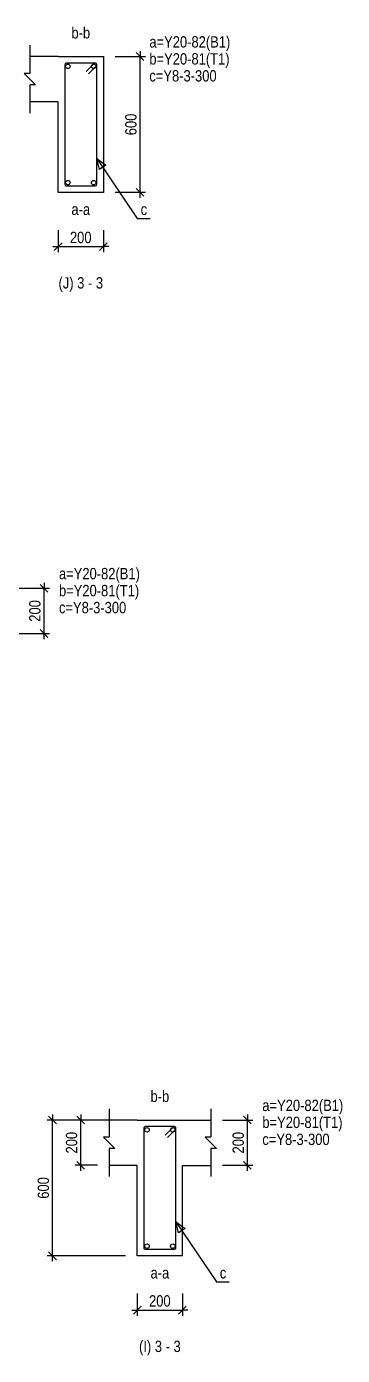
# Model space of a CAD drawing. Extents: x 0 to 206258, y -403073 to 0.
# Drawn here: x 51943 to 54739, y -332654 to -320909 of the extents above; entities that cross this region are included whole.
import ezdxf
from ezdxf.enums import TextEntityAlignment as Align

# ---------------------------------------------------------------- set-up
doc = ezdxf.new("R2010")
doc.units = 0
doc.header["$LTSCALE"] = 1000
doc.layers.add('Beam Line(D)', color=112, linetype='Continuous', true_color=0x00bd5e)
doc.layers.add('Link Label', color=94, linetype='Continuous', true_color=0x008100)
for name, color, linetype in [('Break Line', 5, 'Continuous'), ('Dimension Line', 5, 'Continuous'), ('Leader Line', 5, 'Continuous'), ('Link Line', 3, 'Continuous'), ('Rebar Label', 6, 'Continuous'), ('Rebar Line', 7, 'Continuous'), ('Section Label', 1, 'Continuous'), ('Top Rebar Label', 6, 'Continuous')]:
    doc.layers.add(name, color=color, linetype=linetype)
doc.styles.add('Dimension Text', font='ARIALN.TTF', dxfattribs={"height": 100})
doc.styles.add('Link Label', font='ARIALN.TTF', dxfattribs={"height": 100})
doc.styles.add('Rebar Label', font='ARIALN.TTF', dxfattribs={"height": 100})
doc.styles.add('Section Label', font='ARIALN.TTF', dxfattribs={"height": 100})
doc.styles.add('Top Rebar Label', font='ARIALN.TTF', dxfattribs={"height": 100})
doc.dimstyles.new('BEAM', dxfattribs={"dimtxt": 100, "dimasz": 30, "dimexe": 48.3, "dimexo": 103.5, "dimgap": 30, "dimtad": 1, "dimtoh": 1, "dimdec": 1, "dimlfac": 0.5, "dimdsep": 46, "dimtxsty": 'Dimension Text', "dimblk": 'PCDIM_TICK', "dimcen": 0.09, "dimclrd": 5, "dimclre": 5, "dimclrt": 5, "dimadec": 1, "dimazin": 0, "dimtp": 1, "dimtm": 1, "dimtfac": 1, "dimtdec": 4, "dimtofl": 0, "dimtmove": 0, "dimatfit": 3, "dimfxl": 1, "dimtolj": 1, "dimtzin": 0, "dimarcsym": 0})

# ---------------------------------------------------------------- blocks, each defined once
blk = doc.blocks.new('PCDIM_TICK')
at = {"layer": 'Dimension Line', "color": 0, "transparency": 33554687}
for p, q in [((1.15, 1.15), (-1.15, -1.15)), ((1.61, 0), (0, 0))]:
    blk.add_line(p, q, dxfattribs=at)
blk = doc.blocks.new('*U3937')
at = {"layer": 'Dimension Line', "color": 5, "true_color": 0x0000ff, "transparency": 16777216}
for p, q in [((52727, -321174), (52997, -321174)), ((52948, -322374), (52948, -321174)), ((52727, -322374), (52997, -322374))]:
    blk.add_line(p, q, dxfattribs=at)
at = {"layer": 'Dimension Line', "color": 5, "true_color": 0x0000ff, "transparency": 16777216, "xscale": 30, "yscale": 30}
for p, rotation in [((52948, -321174), 89.99999999999447), ((52948, -322374), 269.9999999999834)]:
    blk.add_blockref('PCDIM_TICK', p, dxfattribs=dict(at, rotation=rotation))
at = {"layer": 'Dimension Line', "color": 5, "true_color": 0x0000ff, "transparency": 16777216, "insert": (52918, -321774), "char_height": 100, "width": 181.97, "attachment_point": 8, "rotation": 90, "style": 'Dimension Text'}
blk.add_mtext('600', dxfattribs=at)
blk = doc.blocks.new('*U3938')
at = {"layer": 'Dimension Line', "color": 5, "true_color": 0x0000ff, "transparency": 16777216}
for p, q in [((51870, -321174), (51675, -321174)), ((51723, -321574), (51723, -321174)), ((51870, -321574), (51675, -321574))]:
    blk.add_line(p, q, dxfattribs=at)
at = {"layer": 'Dimension Line', "color": 5, "true_color": 0x0000ff, "transparency": 16777216, "xscale": 30, "yscale": 30}
for p, rotation in [((51723, -321174), 89.99999999999447), ((51723, -321574), 269.9999999999834)]:
    blk.add_blockref('PCDIM_TICK', p, dxfattribs=dict(at, rotation=rotation))
at = {"layer": 'Dimension Line', "color": 5, "true_color": 0x0000ff, "transparency": 16777216, "insert": (51693, -321374), "char_height": 100, "width": 182.77, "attachment_point": 8, "rotation": 90, "style": 'Dimension Text'}
blk.add_mtext('200', dxfattribs=at)
blk = doc.blocks.new('*U3939')
at = {"layer": 'Dimension Line', "color": 5, "true_color": 0x0000ff, "transparency": 16777216}
for p, q in [((52223, -322708), (52223, -322903)), ((52623, -322708), (52623, -322903)), ((52223, -322854), (52623, -322854))]:
    blk.add_line(p, q, dxfattribs=at)
at = {"layer": 'Dimension Line', "color": 5, "true_color": 0x0000ff, "transparency": 16777216, "xscale": 30, "yscale": 30, "rotation": 180.0000000000004}
blk.add_blockref('PCDIM_TICK', (52223, -322854), dxfattribs=at)
at = {"layer": 'Dimension Line', "color": 5, "true_color": 0x0000ff, "transparency": 16777216, "xscale": 30, "yscale": 30}
blk.add_blockref('PCDIM_TICK', (52623, -322854), dxfattribs=at)
at = {"layer": 'Dimension Line', "color": 5, "true_color": 0x0000ff, "transparency": 16777216, "insert": (52423, -322824), "char_height": 100, "width": 182.77, "attachment_point": 8, "style": 'Dimension Text'}
blk.add_mtext('200', dxfattribs=at)
blk = doc.blocks.new('*U3975')
at = {"layer": 'Dimension Line', "color": 5, "true_color": 0x0000ff, "transparency": 16777216}
for p, q in [((51877, -325874), (52147, -325874)), ((52098, -326274), (52098, -325874)), ((51877, -326274), (52147, -326274))]:
    blk.add_line(p, q, dxfattribs=at)
at = {"layer": 'Dimension Line', "color": 5, "true_color": 0x0000ff, "transparency": 16777216, "xscale": 30, "yscale": 30}
for p, rotation in [((52098, -325874), 89.99999999999447), ((52098, -326274), 269.9999999999834)]:
    blk.add_blockref('PCDIM_TICK', p, dxfattribs=dict(at, rotation=rotation))
at = {"layer": 'Dimension Line', "color": 5, "true_color": 0x0000ff, "transparency": 16777216, "insert": (52068, -326074), "char_height": 100, "width": 182.77, "attachment_point": 8, "rotation": 90, "style": 'Dimension Text'}
blk.add_mtext('200', dxfattribs=at)
blk = doc.blocks.new('*U4020')
at = {"layer": 'Dimension Line', "color": 5, "true_color": 0x0000ff, "transparency": 16777216}
for p, q in [((53677, -330574), (53947, -330574)), ((53898, -330974), (53898, -330574)), ((53677, -330974), (53947, -330974))]:
    blk.add_line(p, q, dxfattribs=at)
at = {"layer": 'Dimension Line', "color": 5, "true_color": 0x0000ff, "transparency": 16777216, "xscale": 30, "yscale": 30}
for p, rotation in [((53898, -330574), 89.99999999999447), ((53898, -330974), 269.9999999999834)]:
    blk.add_blockref('PCDIM_TICK', p, dxfattribs=dict(at, rotation=rotation))
at = {"layer": 'Dimension Line', "color": 5, "true_color": 0x0000ff, "transparency": 16777216, "insert": (53868, -330774), "char_height": 100, "width": 182.77, "attachment_point": 8, "rotation": 90, "style": 'Dimension Text'}
blk.add_mtext('200', dxfattribs=at)
blk = doc.blocks.new('*U4021')
at = {"layer": 'Dimension Line', "color": 5, "true_color": 0x0000ff, "transparency": 16777216}
for p, q in [((52570, -330574), (52375, -330574)), ((52423, -330974), (52423, -330574)), ((52570, -330974), (52375, -330974))]:
    blk.add_line(p, q, dxfattribs=at)
at = {"layer": 'Dimension Line', "color": 5, "true_color": 0x0000ff, "transparency": 16777216, "xscale": 30, "yscale": 30}
for p, rotation in [((52423, -330574), 89.99999999999447), ((52423, -330974), 269.9999999999834)]:
    blk.add_blockref('PCDIM_TICK', p, dxfattribs=dict(at, rotation=rotation))
at = {"layer": 'Dimension Line', "color": 5, "true_color": 0x0000ff, "transparency": 16777216, "insert": (52393, -330774), "char_height": 100, "width": 182.77, "attachment_point": 8, "rotation": 90, "style": 'Dimension Text'}
blk.add_mtext('200', dxfattribs=at)
blk = doc.blocks.new('*U4022')
at = {"layer": 'Dimension Line', "color": 5, "true_color": 0x0000ff, "transparency": 16777216}
for p, q in [((52820, -330574), (52125, -330574)), ((52173, -331774), (52173, -330574)), ((52820, -331774), (52125, -331774))]:
    blk.add_line(p, q, dxfattribs=at)
at = {"layer": 'Dimension Line', "color": 5, "true_color": 0x0000ff, "transparency": 16777216, "xscale": 30, "yscale": 30}
for p, rotation in [((52173, -330574), 89.99999999999447), ((52173, -331774), 269.9999999999834)]:
    blk.add_blockref('PCDIM_TICK', p, dxfattribs=dict(at, rotation=rotation))
at = {"layer": 'Dimension Line', "color": 5, "true_color": 0x0000ff, "transparency": 16777216, "insert": (52143, -331174), "char_height": 100, "width": 181.97, "attachment_point": 8, "rotation": 90, "style": 'Dimension Text'}
blk.add_mtext('600', dxfattribs=at)
blk = doc.blocks.new('*U4023')
at = {"layer": 'Dimension Line', "color": 5, "true_color": 0x0000ff, "transparency": 16777216}
for p, q in [((52923, -332108), (52923, -332303)), ((53323, -332108), (53323, -332303)), ((52923, -332254), (53323, -332254))]:
    blk.add_line(p, q, dxfattribs=at)
at = {"layer": 'Dimension Line', "color": 5, "true_color": 0x0000ff, "transparency": 16777216, "xscale": 30, "yscale": 30, "rotation": 180.0000000000004}
blk.add_blockref('PCDIM_TICK', (52923, -332254), dxfattribs=at)
at = {"layer": 'Dimension Line', "color": 5, "true_color": 0x0000ff, "transparency": 16777216, "xscale": 30, "yscale": 30}
blk.add_blockref('PCDIM_TICK', (53323, -332254), dxfattribs=at)
at = {"layer": 'Dimension Line', "color": 5, "true_color": 0x0000ff, "transparency": 16777216, "insert": (53123, -332224), "char_height": 100, "width": 182.77, "attachment_point": 8, "style": 'Dimension Text'}
blk.add_mtext('200', dxfattribs=at)

msp = doc.modelspace()

# ---------------------------------------------------------------- linework, layer by layer
at = {"layer": 'Beam Line(D)', "transparency": 33554687}
for points in [[(52223.442, -321174.284), (52623.442, -321174.284), (52623.442, -322374.284), (52223.442, -322374.284), (52223.442, -321574.284), (51973.442, -321574.284)], [(52223.442, -321174.284), (51973.442, -321174.284)], [(52223.442, -321174.284), (52223.442, -321174.284)], [(52923.442, -330574.284), (52673.442, -330574.284)], [(52923.442, -330574.284), (53323.442, -330574.284)], [(52923.442, -330574.284), (52923.442, -330574.284)], [(53323.442, -330574.284), (53323.442, -330574.284)], [(53323.442, -330574.284), (53573.442, -330574.284)], [(53323.442, -331774.284), (52923.442, -331774.284), (52923.442, -330974.284), (52673.442, -330974.284)], [(53323.442, -331774.284), (53323.442, -330974.284), (53573.442, -330974.284)]]:
    msp.add_lwpolyline(points, dxfattribs=at)
at = {"layer": 'Break Line', "transparency": 33554687}
for points in [[(51973.442, -321074.284), (51973.442, -321324.284), (51923.442, -321324.284), (52023.442, -321424.284), (51973.442, -321424.284), (51973.442, -321674.284)], [(52673.442, -330474.284), (52673.442, -330724.284), (52623.442, -330724.284), (52723.442, -330824.284), (52673.442, -330824.284), (52673.442, -331074.284)], [(53573.442, -330474.284), (53573.442, -330724.284), (53523.442, -330724.284), (53623.442, -330824.284), (53573.442, -330824.284), (53573.442, -331074.284)]]:
    msp.add_lwpolyline(points, dxfattribs=at)
at = {"layer": 'Leader Line', "transparency": 33554687}
for points in [[(52646.383, -322133.009), (52589.698, -322171.298), (52565.442, -322074.284), (52646.383, -322133.009)], [(52565.442, -322074.284), (52923.442, -322604.284), (53036.571, -322604.284)], [(53346.383, -331533.009), (53289.698, -331571.298), (53265.442, -331474.284), (53346.383, -331533.009)], [(53265.442, -331474.284), (53623.442, -332004.284), (53736.571, -332004.284)]]:
    msp.add_lwpolyline(points, dxfattribs=at)
at = {"layer": 'Link Line', "transparency": 33554687}
for points in [[(52490.63, -321326.894), (52561.341, -321256.183, 0.668178638), (52551.442, -321232.284), (52295.442, -321232.284, 0.414213562), (52281.442, -321246.284), (52281.442, -322302.284, 0.414213562), (52295.442, -322316.284), (52551.442, -322316.284, 0.414213562), (52565.442, -322302.284), (52565.442, -321246.284, 0.668178638), (52541.542, -321236.384), (52470.831, -321307.095)], [(53190.63, -330726.894), (53261.341, -330656.183, 0.668178638), (53251.442, -330632.284), (52995.442, -330632.284, 0.414213562), (52981.442, -330646.284), (52981.442, -331702.284, 0.414213562), (52995.442, -331716.284), (53251.442, -331716.284, 0.414213562), (53265.442, -331702.284), (53265.442, -330646.284, 0.668178638), (53241.542, -330636.384), (53170.831, -330707.095)]]:
    msp.add_lwpolyline(points, format="xyb", dxfattribs=at)
at = {"layer": 'Rebar Line', "transparency": 33554687}
for centre in [(52309.442, -321260.284), (52537.442, -321260.284), (52309.442, -322288.284), (52537.442, -322288.284), (53009.442, -330660.284), (53237.442, -330660.284), (53009.442, -331688.284), (53237.442, -331688.284)]:
    msp.add_circle(centre, 20, dxfattribs=at)

# ---------------------------------------------------------------- texts
at = {"layer": 'Link Label', "transparency": 33554687, "style": 'Link Label'}
for s, p in [(' c=Y8-3-300', (52998.442, -321394.284)), ('c', (52953.442, -322574.284)), (' c=Y8-3-300', (52198.442, -326094.284)), (' c=Y8-3-300', (53998.442, -330794.284)), ('c', (53653.442, -331974.284))]:
    msp.add_text(s, height=100, dxfattribs=at).set_placement(p)
at = {"layer": 'Rebar Label', "transparency": 33554687, "style": 'Rebar Label'}
for s, p in [('b-b', (52423.442, -321044.284)), ('a-a', (52423.442, -322604.284)), ('b-b', (53123.442, -330444.284)), ('a-a', (53123.442, -332004.284))]:
    msp.add_text(s, height=100, dxfattribs=at).set_placement(p, align=Align.BOTTOM_CENTER)
for p in [(52998.442, -321094.284), (52198.442, -325794.284), (53998.442, -330494.284)]:
    msp.add_text(' a=Y20-82(B1)', height=100, dxfattribs=at).set_placement(p)
at = {"layer": 'Section Label', "transparency": 33554687, "style": 'Section Label'}
for s, p in [('(J) 3 - 3', (52423.442, -323254.284)), ('(I) 3 - 3', (53123.442, -332654.284))]:
    msp.add_text(s, height=100, dxfattribs=at).set_placement(p, align=Align.BOTTOM_CENTER)
at = {"layer": 'Top Rebar Label', "transparency": 33554687, "style": 'Top Rebar Label'}
for p in [(52998.442, -321244.284), (52198.442, -325944.284), (53998.442, -330644.284)]:
    msp.add_text(' b=Y20-81(T1)', height=100, dxfattribs=at).set_placement(p)

# ---------------------------------------------------------------- dimensions: what is measured, and where the dimension line sits
at = {"layer": 'Dimension Line', "transparency": 33554687}
for base, p1, p2, text, picture, middle in [((51723.442, -321374.284), (51973.442, -321574.284), (51973.442, -321174.284), '200', '*U3938', (51723.442, -321374.284)), ((52948.442, -321774.284), (52623.442, -322374.284), (52623.442, -321174.284), '600', '*U3937', (52948.442, -321774.284)), ((52098.442, -326074.284), (51773.442, -326274.284), (51773.442, -325874.284), '200', '*U3975', (52098.442, -326074.284)), ((52173.442, -331174.284), (52923.442, -331774.284), (52923.442, -330574.284), '600', '*U4022', (52173.442, -331174.284)), ((52423.442, -330774.284), (52673.442, -330974.284), (52673.442, -330574.284), '200', '*U4021', (52423.442, -330774.284)), ((53898.442, -330774.284), (53573.442, -330974.284), (53573.442, -330574.284), '200', '*U4020', (53898.442, -330774.284))]:
    dim = msp.add_linear_dim(base=base, p1=p1, p2=p2, angle=90, text=text, dimstyle='BEAM', override={"dimscale": 1, "dimtxt": 100, "dimasz": 30, "dimexe": 48.3, "dimexo": 103.5, "dimgap": 30, "dimtad": 1, "dimtih": 0, "dimdec": 1, "dimlfac": 0.5, "dimzin": 8, "dimlunit": 2, "dimpost": '', "dimtxsty": 'Dimension Text', "dimblk": 'PCDIM_TICK', "dimse1": 0, "dimse2": 0, "dimsd2": 0, "dimclrd": 5, "dimclre": 5, "dimclrt": 5, "dimaunit": 0, "dimadec": 1, "dimazin": 0, "dimtol": 0, "dimtp": 1, "dimtm": 1, "dimtmove": 0}, dxfattribs=at)
    dim.commit()
    dim.dimension.update_dxf_attribs({"geometry": picture, "text_midpoint": middle})
for base, p1, p2, picture, middle in [((52423.442, -322854.284), (52223.442, -322604.284), (52623.442, -322604.284), '*U3939', (52423.442, -322854.284)), ((53123.442, -332254.284), (52923.442, -332004.284), (53323.442, -332004.284), '*U4023', (53123.442, -332254.284))]:
    dim = msp.add_linear_dim(base=base, p1=p1, p2=p2, text='200', dimstyle='BEAM', override={"dimscale": 1, "dimtxt": 100, "dimasz": 30, "dimexe": 48.3, "dimexo": 103.5, "dimgap": 30, "dimtad": 1, "dimtih": 0, "dimdec": 1, "dimlfac": 0.5, "dimzin": 8, "dimlunit": 2, "dimpost": '', "dimtxsty": 'Dimension Text', "dimblk": 'PCDIM_TICK', "dimse1": 0, "dimse2": 0, "dimsd2": 0, "dimclrd": 5, "dimclre": 5, "dimclrt": 5, "dimaunit": 0, "dimadec": 1, "dimazin": 0, "dimtol": 0, "dimtp": 1, "dimtm": 1, "dimtmove": 0}, dxfattribs=at)
    dim.commit()
    dim.dimension.update_dxf_attribs({"geometry": picture, "text_midpoint": middle})

doc.saveas('drawing.dxf')
